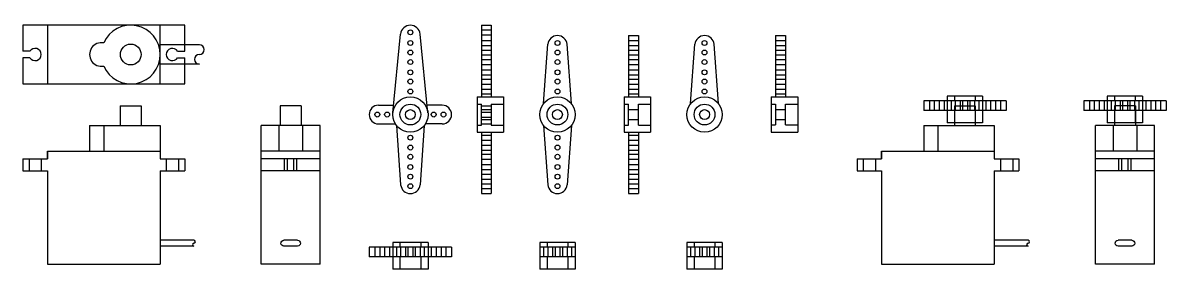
# Model space of a CAD drawing. Header units: millimetres. Extents: x 8 to 241, y 9 to 59.
import ezdxf

# ---------------------------------------------------------------- set-up
doc = ezdxf.new("R2010")
doc.units = ezdxf.units.MM
doc.layers.add('Cable', color=1, linetype='Continuous')
doc.layers.add('Internal', color=5, linetype='Continuous')

# ---------------------------------------------------------------- blocks, each defined once
blk = doc.blocks.new('MG90S Top')
for p, q in [((197.44, 208.98), (164.44, 208.98)), ((164.44, 208.98), (164.44, 203.63)), ((169.44, 208.98), (169.44, 196.98)), ((192.44, 196.98), (192.44, 208.98)), ((197.44, 203.63), (197.44, 208.98)), ((165.87, 203.63), (164.44, 203.63)), ((196.01, 203.63), (197.44, 203.63)), ((164.44, 202.33), (164.44, 196.98)), ((165.87, 202.33), (164.44, 202.33)), ((196.01, 202.33), (197.44, 202.33)), ((197.44, 196.98), (197.44, 202.33)), ((164.44, 196.98), (197.44, 196.98))]:
    blk.add_line(p, q)
blk.add_circle((186.44, 202.98), 2.12)
for centre, radius, start, end in [((186.44, 202.98), 6, 203.0739, 156.9261), ((180.44, 202.98), 2.4, 78.463, 281.537), ((166.94, 202.98), 1.25, 211.3323, 148.6677), ((194.94, 202.98), 1.25, 31.3323, 328.6677)]:
    blk.add_arc(centre, radius, start, end)
at = {"layer": 'Cable'}
for p, q in [((200.44, 204.98), (192.44, 204.98)), ((200.44, 200.98), (192.44, 200.98))]:
    blk.add_line(p, q, dxfattribs=at)
for centre, start, end in [((200.44, 201.98), 90, 270), ((200.44, 203.98), 270, 90)]:
    blk.add_arc(centre, 1, start, end, dxfattribs=at)
blk = doc.blocks.new('MG90S Side')
for p, q in [((184.31, 192.51), (184.31, 188.51)), ((184.31, 192.51), (188.56, 192.51)), ((188.56, 192.51), (188.56, 188.51)), ((178.04, 188.51), (178.04, 183.26)), ((178.04, 188.51), (192.44, 188.51)), ((180.93, 188.51), (180.94, 183.26)), ((192.44, 188.51), (192.44, 183.26)), ((169.44, 181.71), (169.44, 183.26)), ((169.44, 183.26), (192.44, 183.26)), ((169.44, 183.26), (169.44, 181.71)), ((192.44, 183.26), (192.44, 181.71)), ((192.44, 183.26), (192.44, 181.71)), ((164.44, 181.71), (164.44, 179.26)), ((164.44, 181.71), (169.44, 181.71)), ((192.44, 181.71), (197.44, 181.71)), ((197.44, 181.71), (197.44, 179.26)), ((164.44, 179.26), (169.44, 179.26)), ((169.44, 179.26), (169.44, 160.26)), ((192.44, 179.26), (197.44, 179.26)), ((192.44, 179.26), (192.44, 160.26)), ((169.44, 160.26), (192.44, 160.26))]:
    blk.add_line(p, q)
at = {"layer": 'Cable'}
for p, q in [((199.33, 165.11), (192.44, 165.11)), ((199.33, 163.91), (192.44, 163.91))]:
    blk.add_line(p, q, dxfattribs=at)
for centre, start, end in [((199.33, 164.21), 90, 270), ((199.33, 164.81), 270, 90)]:
    blk.add_arc(centre, 0.3, start, end, dxfattribs=at)
at = {"layer": 'Internal'}
for p, q in [((165.69, 181.71), (165.69, 179.26)), ((168.19, 181.71), (168.19, 179.26)), ((193.69, 181.71), (193.69, 179.26)), ((196.19, 181.71), (196.19, 179.26))]:
    blk.add_line(p, q, dxfattribs=at)
blk = doc.blocks.new('MG90S Front')
for p, q in [((77.95, 54), (73.7, 54)), ((73.7, 54), (73.7, 50)), ((77.95, 54), (77.95, 50)), ((81.82, 50), (69.82, 50)), ((69.82, 21.75), (69.82, 50)), ((73.42, 50), (73.42, 44.75)), ((78.22, 50), (78.22, 44.75)), ((81.82, 21.75), (81.82, 50)), ((81.82, 44.75), (69.82, 44.75)), ((81.82, 43.2), (69.82, 43.2)), ((75.17, 40.75), (75.17, 43.2)), ((76.47, 40.75), (76.47, 43.2)), ((81.82, 40.75), (69.82, 40.75)), ((81.82, 21.75), (69.82, 21.75))]:
    blk.add_line(p, q)
at = {"layer": 'Cable'}
for p, q in [((77.22, 26.6), (74.42, 26.6)), ((77.22, 25.4), (74.42, 25.4))]:
    blk.add_line(p, q, dxfattribs=at)
at = {"layer": 'Cable', "extrusion": (0, 0, -1)}
for centre, start, end in [((-74.42, 26), 270, 90), ((-77.22, 26), 90, 270)]:
    blk.add_arc(centre, 0.6, start, end, dxfattribs=at)
at = {"layer": 'Internal'}
for p, q in [((74.57, 40.75), (74.57, 43.2)), ((77.07, 40.75), (77.07, 43.2))]:
    blk.add_line(p, q, dxfattribs=at)
blk = doc.blocks.new('Single Horn Top')
for p, q in [((-7.52, 38.74), (-6.68, 50.84)), ((-1.86, 38.74), (-2.7, 50.84))]:
    blk.add_line(p, q)
for centre, radius in [((-4.69, 51.11), 0.5), ((-4.69, 49.16), 0.5), ((-4.69, 47.21), 0.5), ((-4.69, 45.11), 0.5), ((-4.69, 43.24), 0.5), ((-4.69, 36.51), 3.6), ((-4.69, 41.21), 0.5), ((-4.69, 36.51), 2.12), ((-4.69, 36.51), 1)]:
    blk.add_circle(centre, radius)
blk.add_arc((-4.69, 50.61), 2, 6.4233, 173.5767)
blk = doc.blocks.new('Double Horn Top')
for p, q in [((-17.52, 38.74), (-16.68, 50.84)), ((-11.86, 38.74), (-12.7, 50.84)), ((-17.52, 34.29), (-16.68, 22.19)), ((-11.86, 34.29), (-12.7, 22.19))]:
    blk.add_line(p, q)
for centre, radius in [((-14.69, 51.11), 0.5), ((-14.69, 49.16), 0.5), ((-14.69, 47.21), 0.5), ((-14.69, 45.11), 0.5), ((-14.69, 43.24), 0.5), ((-14.69, 36.51), 3.6), ((-14.69, 41.21), 0.5), ((-14.69, 36.51), 2.12), ((-14.69, 36.51), 1), ((-14.69, 31.81), 0.5), ((-14.69, 29.78), 0.5), ((-14.69, 27.91), 0.5), ((-14.69, 25.81), 0.5), ((-14.69, 23.86), 0.5), ((-14.69, 21.91), 0.5)]:
    blk.add_circle(centre, radius)
for centre, start, end in [((-14.69, 50.61), 6.4233, 173.5767), ((-14.69, 22.41), 186.4233, 353.5767)]:
    blk.add_arc(centre, 2, start, end)
blk = doc.blocks.new('Quad Horn Top')
for p, q in [((-33.27, 36.87), (-31.68, 52.91)), ((-26.11, 36.87), (-27.7, 52.91)), ((-36.2, 38.41), (-33.12, 38.41)), ((-23.19, 38.41), (-26.26, 38.41)), ((-36.2, 34.61), (-32.75, 34.61)), ((-32.52, 34.29), (-31.68, 22.19)), ((-26.86, 34.29), (-27.7, 22.19)), ((-23.19, 34.61), (-26.63, 34.61))]:
    blk.add_line(p, q)
for centre, radius in [((-29.69, 53.27), 0.5), ((-29.69, 51.11), 0.5), ((-29.69, 49.16), 0.5), ((-29.69, 47.21), 0.5), ((-29.69, 45.11), 0.5), ((-29.69, 43.24), 0.5), ((-29.69, 36.51), 3.6), ((-29.69, 41.21), 0.5), ((-29.69, 36.51), 2.12), ((-29.69, 36.51), 1), ((-36.44, 36.51), 0.5), ((-34.44, 36.51), 0.5), ((-24.94, 36.51), 0.5), ((-22.94, 36.51), 0.5), ((-29.69, 31.81), 0.5), ((-29.69, 29.78), 0.5), ((-29.69, 27.91), 0.5), ((-29.69, 25.81), 0.5), ((-29.69, 23.86), 0.5), ((-29.69, 21.91), 0.5)]:
    blk.add_circle(centre, radius)
for centre, radius, start, end in [((-29.69, 52.71), 2, 5.6681, 174.3319), ((-36.2, 36.51), 1.9, 90, 270), ((-23.19, 36.51), 1.9, 270, 90), ((-29.69, 22.41), 2, 186.4233, 353.5767)]:
    blk.add_arc(centre, radius, start, end)
blk = doc.blocks.new('Single Horn Front')
for p, q in [((-3.29, 31.42), (-3.29, 26.02)), ((3.91, 31.42), (-3.29, 31.42)), ((3.91, 30.52), (-3.29, 30.52)), ((-2.52, 30.52), (-2.52, 28.52)), ((-1.68, 30.52), (-1.68, 28.52)), ((2.3, 30.52), (2.3, 28.52)), ((3.14, 30.52), (3.14, 28.52)), ((3.91, 31.42), (3.91, 26.02)), ((3.91, 28.52), (-3.29, 28.52)), ((3.91, 26.02), (-3.29, 26.02))]:
    blk.add_line(p, q)
at = {"layer": 'Internal'}
for p, q in [((-1.82, 31.42), (-1.82, 30.52)), ((-0.69, 30.52), (-0.69, 28.52)), ((-0.19, 30.52), (-0.19, 28.52)), ((0.81, 30.52), (0.81, 28.52)), ((1.31, 30.52), (1.31, 28.52)), ((2.43, 31.42), (2.43, 30.52)), ((-1.82, 28.52), (-1.82, 26.02)), ((2.43, 28.52), (2.43, 26.02))]:
    blk.add_line(p, q, dxfattribs=at)
blk = doc.blocks.new('Single Horn Side')
for p, q in [((6.21, 52.61), (6.21, 40.11)), ((6.21, 52.61), (8.21, 52.61)), ((8.21, 52.61), (8.21, 40.11)), ((5.31, 40.11), (10.71, 40.11)), ((5.31, 40.11), (5.31, 32.91)), ((10.71, 40.11), (10.71, 32.91)), ((5.31, 32.91), (10.71, 32.91))]:
    blk.add_line(p, q)
at = {"layer": 'Internal'}
for p, q in [((6.21, 51.61), (8.21, 51.61)), ((6.21, 50.61), (8.21, 50.61)), ((6.21, 49.66), (8.21, 49.66)), ((6.21, 48.66), (8.21, 48.66)), ((6.21, 47.71), (8.21, 47.71)), ((6.21, 46.71), (8.21, 46.71)), ((6.21, 45.61), (8.21, 45.61)), ((6.21, 44.61), (8.21, 44.61)), ((6.21, 43.74), (8.21, 43.74)), ((6.21, 42.74), (8.21, 42.74)), ((6.21, 41.71), (8.21, 41.71)), ((6.21, 40.71), (8.21, 40.71)), ((5.31, 38.64), (6.21, 38.64)), ((6.21, 38.64), (6.21, 34.39)), ((6.21, 37.51), (8.21, 37.51)), ((8.21, 38.64), (10.71, 38.64)), ((8.21, 34.39), (8.21, 38.64)), ((6.21, 35.51), (8.21, 35.51)), ((5.31, 34.39), (6.21, 34.39)), ((8.21, 34.39), (10.71, 34.39))]:
    blk.add_line(p, q, dxfattribs=at)
blk = doc.blocks.new('Double Horn Side')
for p, q in [((131.22, 56.17), (131.22, 43.67)), ((131.22, 56.17), (133.22, 56.17)), ((133.22, 56.17), (133.22, 43.67)), ((130.32, 43.67), (135.72, 43.67)), ((130.32, 43.67), (130.32, 36.47)), ((135.72, 43.67), (135.72, 36.47)), ((130.32, 36.47), (135.72, 36.47)), ((131.22, 36.47), (131.22, 23.97)), ((133.22, 36.47), (133.22, 23.97)), ((131.22, 23.97), (133.22, 23.97))]:
    blk.add_line(p, q)
at = {"layer": 'Internal'}
for p, q in [((131.22, 55.17), (133.22, 55.17)), ((131.22, 54.17), (133.22, 54.17)), ((131.22, 53.22), (133.22, 53.22)), ((131.22, 52.22), (133.22, 52.22)), ((131.22, 51.27), (133.22, 51.27)), ((131.22, 50.27), (133.22, 50.27)), ((131.22, 49.17), (133.22, 49.17)), ((131.22, 48.17), (133.22, 48.17)), ((131.22, 47.3), (133.22, 47.3)), ((131.22, 46.3), (133.22, 46.3)), ((131.22, 45.27), (133.22, 45.27)), ((130.32, 42.19), (131.22, 42.19)), ((131.22, 44.27), (133.22, 44.27)), ((131.22, 37.94), (131.22, 42.19)), ((133.22, 42.19), (135.72, 42.19)), ((133.22, 37.94), (133.22, 42.19)), ((131.22, 41.07), (133.22, 41.07)), ((130.32, 37.94), (131.22, 37.94)), ((131.22, 39.07), (133.22, 39.07)), ((133.22, 37.94), (135.72, 37.94)), ((131.22, 35.87), (133.22, 35.87)), ((131.22, 34.87), (133.22, 34.87)), ((131.22, 33.84), (133.22, 33.84)), ((131.22, 32.84), (133.22, 32.84)), ((131.22, 31.97), (133.22, 31.97)), ((131.22, 30.97), (133.22, 30.97)), ((131.22, 29.87), (133.22, 29.87)), ((131.22, 28.87), (133.22, 28.87)), ((131.22, 27.92), (133.22, 27.92)), ((131.22, 26.92), (133.22, 26.92)), ((131.22, 25.97), (133.22, 25.97)), ((131.22, 24.97), (133.22, 24.97))]:
    blk.add_line(p, q, dxfattribs=at)
blk = doc.blocks.new('Double Horn Front')
for p, q in [((113.12, 13.97), (113.12, 8.57)), ((120.32, 13.97), (113.12, 13.97)), ((120.32, 13.07), (113.12, 13.07)), ((113.89, 13.07), (113.89, 11.07)), ((114.73, 13.07), (114.73, 11.07)), ((118.7, 13.07), (118.7, 11.07)), ((119.55, 13.07), (119.55, 11.07)), ((120.32, 13.97), (120.32, 8.57)), ((120.32, 11.07), (113.12, 11.07)), ((120.32, 8.57), (113.12, 8.57))]:
    blk.add_line(p, q)
at = {"layer": 'Internal'}
for p, q in [((114.59, 13.97), (114.59, 13.07)), ((115.72, 13.07), (115.72, 11.07)), ((116.22, 13.07), (116.22, 11.07)), ((117.22, 13.07), (117.22, 11.07)), ((117.72, 13.07), (117.72, 11.07)), ((118.84, 13.97), (118.84, 13.07)), ((114.59, 11.07), (114.59, 8.57)), ((118.84, 11.07), (118.84, 8.57))]:
    blk.add_line(p, q, dxfattribs=at)
blk = doc.blocks.new('Quad Horn Side')
for p, q in [((101.22, 58.27), (101.22, 43.67)), ((101.22, 58.27), (103.22, 58.27)), ((103.22, 58.27), (103.22, 43.67)), ((100.32, 43.67), (105.72, 43.67)), ((100.32, 43.67), (100.32, 36.47)), ((105.72, 43.67), (105.72, 36.47)), ((101.22, 41.83), (103.22, 41.83)), ((101.22, 38.17), (101.22, 41.83)), ((103.22, 41.83), (103.22, 38.17)), ((101.22, 38.17), (103.22, 38.17)), ((100.32, 36.47), (105.72, 36.47)), ((101.22, 36.47), (101.22, 23.97)), ((103.22, 36.47), (103.22, 23.97)), ((101.22, 23.97), (103.22, 23.97))]:
    blk.add_line(p, q)
at = {"layer": 'Internal'}
for p, q in [((101.22, 57.33), (103.22, 57.33)), ((101.22, 56.33), (103.22, 56.33)), ((101.22, 55.17), (103.22, 55.17)), ((101.22, 54.17), (103.22, 54.17)), ((101.22, 53.22), (103.22, 53.22)), ((101.22, 52.22), (103.22, 52.22)), ((101.22, 51.27), (103.22, 51.27)), ((101.22, 50.27), (103.22, 50.27)), ((101.22, 49.17), (103.22, 49.17)), ((101.22, 48.17), (103.22, 48.17)), ((101.22, 47.3), (103.22, 47.3)), ((101.22, 46.3), (103.22, 46.3)), ((101.22, 45.27), (103.22, 45.27)), ((100.32, 42.19), (101.22, 42.19)), ((101.22, 44.27), (103.22, 44.27)), ((101.22, 37.94), (101.22, 42.19)), ((103.22, 42.19), (105.72, 42.19)), ((103.22, 42.19), (103.22, 37.94)), ((101.22, 41.07), (103.22, 41.07)), ((101.22, 40.57), (103.22, 40.57)), ((100.32, 37.94), (101.22, 37.94)), ((101.22, 39.57), (103.22, 39.57)), ((101.22, 39.07), (103.22, 39.07)), ((103.22, 37.94), (105.72, 37.94)), ((101.22, 35.87), (103.22, 35.87)), ((101.22, 34.87), (103.22, 34.87)), ((101.22, 33.84), (103.22, 33.84)), ((101.22, 32.84), (103.22, 32.84)), ((101.22, 31.97), (103.22, 31.97)), ((101.22, 30.97), (103.22, 30.97)), ((101.22, 29.87), (103.22, 29.87)), ((101.22, 28.87), (103.22, 28.87)), ((101.22, 27.92), (103.22, 27.92)), ((101.22, 26.92), (103.22, 26.92)), ((101.22, 25.97), (103.22, 25.97)), ((101.22, 24.97), (103.22, 24.97))]:
    blk.add_line(p, q, dxfattribs=at)
blk = doc.blocks.new('Quad Horn Front')
for p, q in [((95.12, 13.07), (78.31, 13.07)), ((78.31, 13.07), (78.31, 11.07)), ((83.12, 13.97), (83.12, 8.57)), ((90.32, 13.97), (83.12, 13.97)), ((83.89, 13.07), (83.89, 11.07)), ((84.73, 13.07), (84.73, 11.07)), ((88.7, 13.07), (88.7, 11.07)), ((89.55, 13.07), (89.55, 11.07)), ((90.32, 13.97), (90.32, 8.57)), ((95.12, 13.07), (95.12, 11.07)), ((95.12, 11.07), (78.31, 11.07)), ((90.32, 8.57), (83.12, 8.57))]:
    blk.add_line(p, q)
at = {"layer": 'Internal'}
for p, q in [((79.47, 13.07), (79.47, 11.07)), ((80.47, 13.07), (80.47, 11.07)), ((81.47, 13.07), (81.47, 11.07)), ((82.47, 13.07), (82.47, 11.07)), ((84.59, 13.97), (84.59, 13.07)), ((85.72, 13.07), (85.72, 11.07)), ((86.22, 13.07), (86.22, 11.07)), ((87.22, 13.07), (87.22, 11.07)), ((87.72, 13.07), (87.72, 11.07)), ((88.84, 13.97), (88.84, 13.07)), ((90.97, 13.07), (90.97, 11.07)), ((91.97, 13.07), (91.97, 11.07)), ((92.97, 13.07), (92.97, 11.07)), ((93.97, 13.07), (93.97, 11.07)), ((84.59, 11.07), (84.59, 8.57)), ((88.84, 11.07), (88.84, 8.57))]:
    blk.add_line(p, q, dxfattribs=at)

msp = doc.modelspace()

# ---------------------------------------------------------------- block references
for name, p in [('MG90S Top', (-156.76, -150.67)), ('Quad Horn Top', (116.41, 3.56)), ('Quad Horn Side', (0, 0)), ('Double Horn Top', (131.41, 3.56)), ('Double Horn Side', (0, 0)), ('Single Horn Top', (151.41, 3.56)), ('Single Horn Side', (155.01, 3.56)), ('Quad Horn Front', (113.11, 29.83)), ('Quad Horn Front', (145.75, 29.83)), ('MG90S Side', (-156.76, -150.67)), ('MG90S Front', (-13.51, -12.15)), ('MG90S Side', (13.39, -150.67)), ('MG90S Front', (156.65, -12.15)), ('Quad Horn Front', (0, 0)), ('Double Horn Front', (0, 0)), ('Single Horn Front', (146.41, -17.45))]:
    msp.add_blockref(name, p)

doc.saveas('drawing.dxf')
